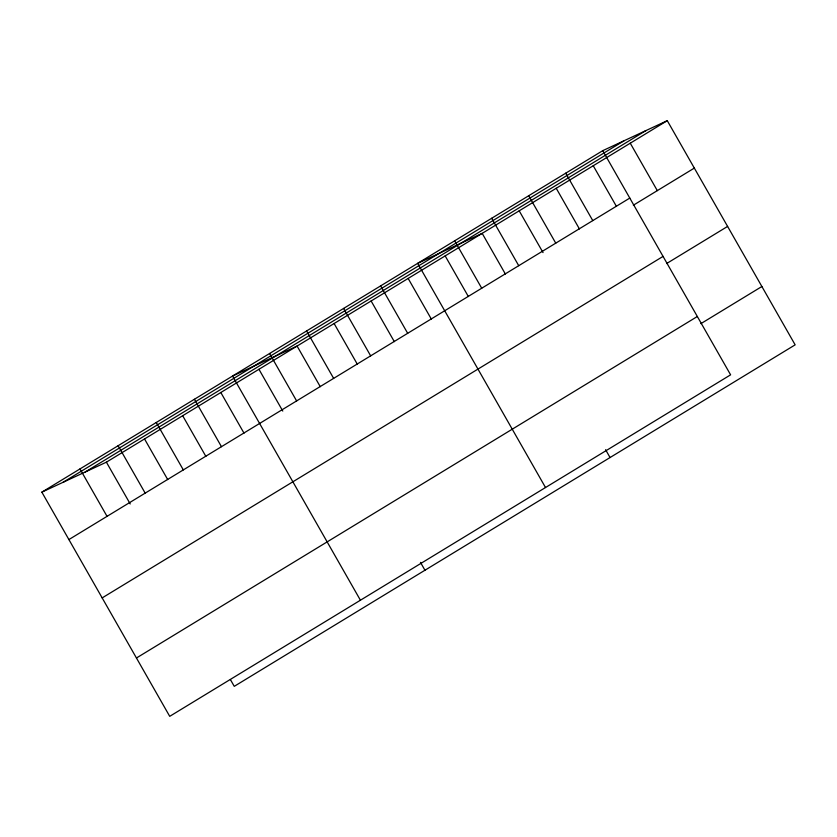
<?xml version="1.0" encoding="UTF-8"?>
<svg xmlns="http://www.w3.org/2000/svg" width="837" height="837" viewBox="0 0 837 837"><rect width="100%" height="100%" fill="white"/><g stroke="black" fill="none" stroke-linecap="round" stroke-linejoin="round"><path stroke-width="1.26" d="M602.745 150.66L730.607 374.83L169.723 716.336L41.85 492.156L602.745 150.66L667.277 120.664L795.15 344.844L234.255 686.34L230.416 679.613M63.152 482.258L624.046 140.762M85.092 472.068L645.986 130.562M41.85 492.156L106.393 462.17L667.277 120.664M68.896 539.572L629.79 198.076M633.358 205.211L694.333 168.091M102.166 597.911L663.061 256.404M666.629 263.54L727.604 226.419M136.452 657.997L697.336 316.501M700.904 323.637L761.879 286.516M630.261 143.211L657.317 190.627M593.245 165.747L616.43 206.394M565.728 173.196L592.774 220.612M556.228 188.283L579.413 228.93M528.702 195.732L555.758 243.159M519.202 210.83L543.035 252.596M491.685 218.269L518.731 265.695M505.37 274.013L482.185 233.366L417.653 263.352L545.515 487.532M605.58 449.689L610.058 457.536M454.669 240.815L481.714 288.231M445.169 255.902L468.354 296.549M408.153 278.439L431.337 319.085M380.626 285.888L407.682 333.314M371.126 300.985L394.311 341.632M343.609 308.424L370.655 355.851M334.109 323.521L357.294 364.168M306.593 330.971L333.639 378.387M320.278 386.704L297.093 346.058L232.55 376.043L360.423 600.223M420.477 562.38L424.955 570.238M269.577 353.507L296.622 400.923M258.947 369.284L282.78 411.061M220.811 392.501L243.996 433.147M194.414 399.27L221.46 446.686M182.675 415.727L205.86 456.374M156.268 422.486L183.324 469.913M144.529 438.944L167.714 479.591M118.132 445.713L145.178 493.129M106.393 462.17L130.216 503.947M79.986 468.929L107.042 516.356"/></g></svg>
